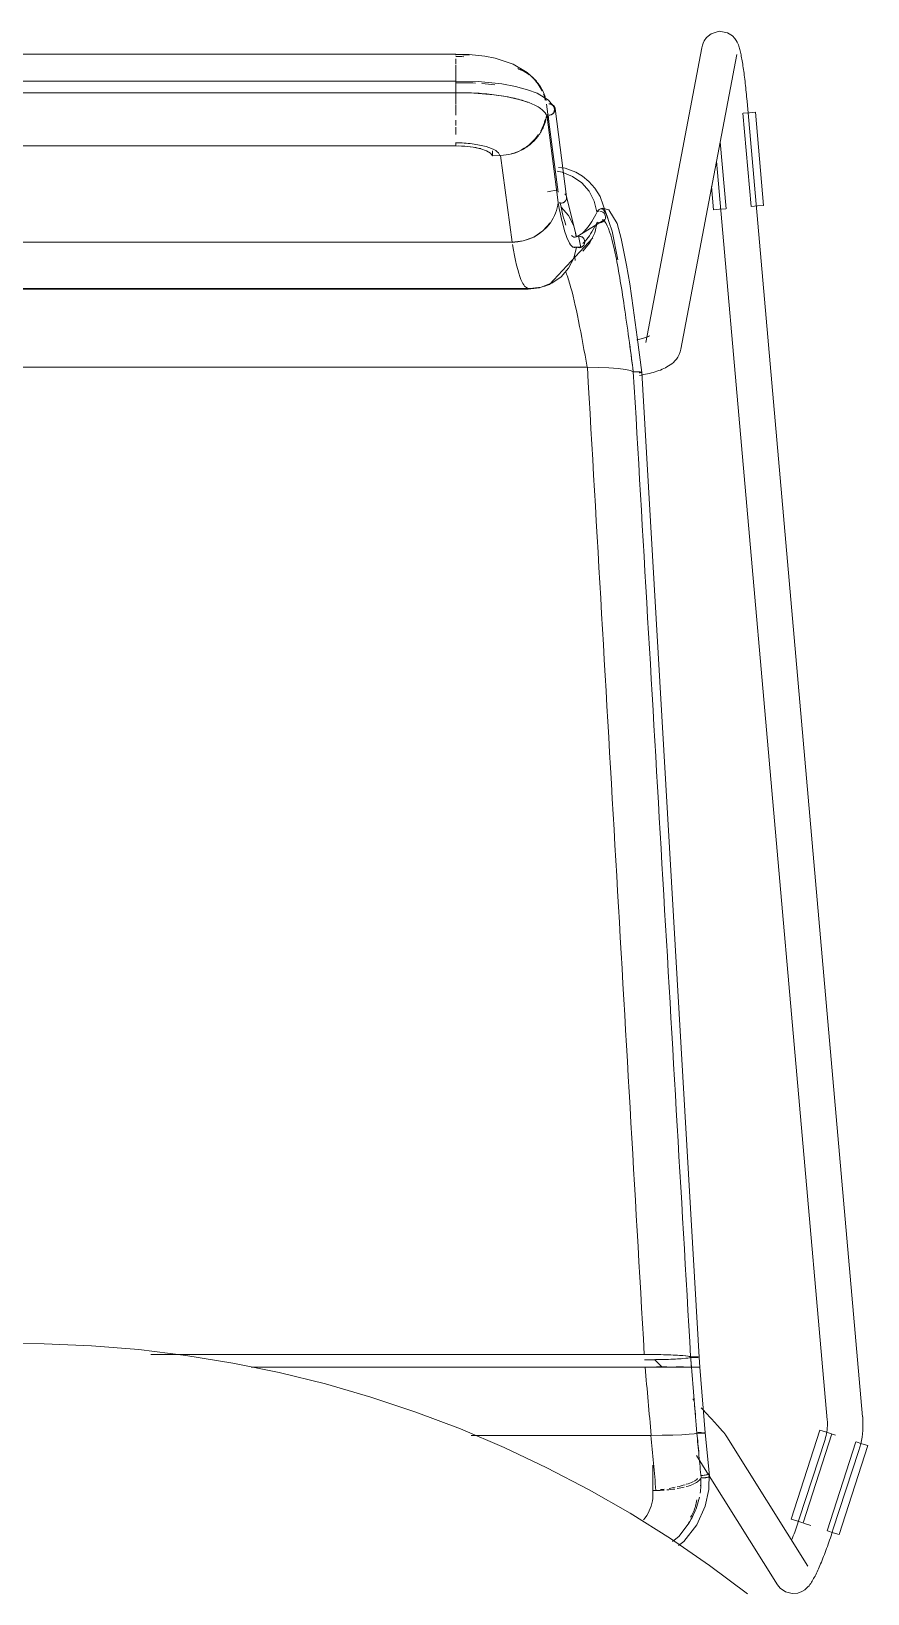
# Model space of a CAD drawing. Header units: millimetres. Extents: x 155927 to 326028, y -36033 to 97293.
# Drawn here: x 228063 to 228345, y 21417 to 21944 of the extents above; entities that cross this region are included whole.
import ezdxf

# ---------------------------------------------------------------- set-up
doc = ezdxf.new("R2010")
doc.units = ezdxf.units.MM
doc.header["$MEASUREMENT"] = 0
doc.layers.add('I-FURN', color=8, linetype='CONTINUOUS', lineweight=9)

msp = doc.modelspace()

# ---------------------------------------------------------------- linework, layer by layer
at = {"layer": 'I-FURN'}
for p, q in [((228289.03, 21939.54), (228288.82, 21938.92)), ((228289.41, 21940.35), (228289.03, 21939.54)), ((228290.15, 21941.43), (228289.41, 21940.35)), ((228291.73, 21942.75), (228290.15, 21941.43)), ((228291.73, 21942.75), (228294.48, 21943.58)), ((228294.48, 21943.58), (228297.24, 21943.1)), ((228297.24, 21943.1), (228298.9, 21942.06)), ((228298.9, 21942.06), (228299.75, 21941.15)), ((228299.75, 21941.15), (228300.23, 21940.45)), ((228300.23, 21940.45), (228300.53, 21939.89)), ((228300.53, 21939.89), (228300.75, 21939.41)), ((228205.69, 21935.81), (227910.84, 21935.81)), ((228205.69, 21935.64), (228205.69, 21935.81)), ((228210.21, 21935.72), (228205.69, 21935.81)), ((228205.69, 21935.79), (228205.69, 21935.5)), ((228205.69, 21934.31), (228205.69, 21932.56)), ((228215.42, 21935.21), (228210.21, 21935.72)), ((228218.91, 21934.55), (228215.42, 21935.21)), ((228225.06, 21932.53), (228218.91, 21934.55)), ((228288.6, 21937.99), (228269.78, 21838.7)), ((228281.57, 21836.47), (228300.39, 21935.76)), ((228288.68, 21938.41), (228288.6, 21937.99)), ((228288.82, 21938.92), (228288.68, 21938.41)), ((228300.75, 21939.41), (228300.92, 21938.98)), ((228300.92, 21938.98), (228301.06, 21938.58)), ((228301.06, 21938.58), (228301.19, 21938.19)), ((228301.19, 21938.19), (228301.3, 21937.79)), ((228301.3, 21937.79), (228301.41, 21937.39)), ((228301.41, 21937.39), (228301.51, 21936.97)), ((228301.51, 21936.97), (228301.61, 21936.55)), ((228301.61, 21936.55), (228301.71, 21936.1)), ((228301.71, 21936.1), (228301.81, 21935.64)), ((228301.81, 21935.64), (228301.9, 21935.17)), ((228301.9, 21935.17), (228302, 21934.67)), ((228302, 21934.67), (228302.09, 21934.16)), ((228205.69, 21932.29), (228205.69, 21929.71)), ((228205.69, 21926.52), (228205.69, 21929.55)), ((228205.69, 21929.54), (228205.69, 21926.52)), ((228229.78, 21929.66), (228225.06, 21932.53)), ((228231.76, 21927.83), (228229.78, 21929.66)), ((228302.09, 21934.16), (228302.19, 21933.62)), ((228302.19, 21933.62), (228302.28, 21933.07)), ((228302.28, 21933.07), (228302.37, 21932.5)), ((228302.37, 21932.5), (228302.46, 21931.92)), ((228302.46, 21931.92), (228302.55, 21931.31)), ((228302.55, 21931.31), (228302.65, 21930.7)), ((228302.65, 21930.7), (228302.73, 21930.06)), ((228302.73, 21930.06), (228302.82, 21929.41)), ((228302.82, 21929.41), (228302.91, 21928.75)), ((228205.69, 21926.77), (227910.84, 21926.77)), ((228205.69, 21926.77), (228205.69, 21922.92)), ((228213.25, 21926.62), (228205.69, 21926.77)), ((228205.69, 21926.7), (228205.69, 21926.77)), ((228205.69, 21926.5), (228205.69, 21926.7)), ((228205.69, 21926.2), (228205.69, 21926.5)), ((228205.69, 21925.81), (228205.69, 21926.2)), ((228205.69, 21925.35), (228205.69, 21925.81)), ((228205.69, 21924.86), (228205.69, 21925.35)), ((228205.69, 21924.36), (228205.69, 21924.86)), ((228205.69, 21923.89), (228205.69, 21924.36)), ((228205.69, 21923.47), (228205.69, 21923.89)), ((228221.14, 21925.82), (228213.25, 21926.62)), ((228225.85, 21924.95), (228221.14, 21925.82)), ((228229.89, 21923.87), (228225.85, 21924.95)), ((228233.06, 21922.68), (228229.89, 21923.87)), ((228233.43, 21925.76), (228231.76, 21927.83)), ((228234.76, 21923.49), (228233.43, 21925.76)), ((228302.91, 21928.75), (228303, 21928.07)), ((228303, 21928.07), (228303.08, 21927.39)), ((228303.08, 21927.39), (228303.17, 21926.69)), ((228303.17, 21926.69), (228303.25, 21925.98)), ((228303.25, 21925.98), (228303.33, 21925.26)), ((228303.33, 21925.26), (228303.41, 21924.53)), ((228303.41, 21924.53), (228303.49, 21923.8)), ((228303.49, 21923.8), (228303.57, 21923.06)), ((227910.84, 21922.81), (228205.69, 21922.81)), ((228205.69, 21923.14), (228205.69, 21923.47)), ((228205.69, 21922.92), (228205.69, 21923.14)), ((228205.69, 21919.02), (228205.69, 21922.83)), ((228205.69, 21922.83), (228205.69, 21919.02)), ((228211.91, 21922.73), (228205.69, 21922.81)), ((228205.69, 21918.83), (228205.69, 21915.27)), ((228218.48, 21922.19), (228211.91, 21922.73)), ((228222.49, 21921.6), (228218.48, 21922.19)), ((228226.92, 21920.63), (228222.49, 21921.6)), ((228230.36, 21919.54), (228226.92, 21920.63)), ((228236.89, 21920.38), (228233.06, 21922.68)), ((228236.3, 21919.06), (228240.15, 21889.36)), ((228238.78, 21918), (228236.89, 21920.38)), ((228303.57, 21923.06), (228303.64, 21922.32)), ((228303.64, 21922.32), (228303.71, 21921.57)), ((228303.71, 21921.57), (228303.78, 21920.82)), ((228303.78, 21920.82), (228303.85, 21920.07)), ((228303.85, 21920.07), (228303.86, 21919.91)), ((228342.81, 21476.59), (228303.86, 21919.91)), ((228205.69, 21913.64), (228205.69, 21911.8)), ((228240.17, 21885.81), (228236.32, 21915.52)), ((228237.07, 21913.09), (228236.76, 21915.53)), ((228239.14, 21917.5), (228243, 21887.72)), ((228302.45, 21915.93), (228305.21, 21884.52)), ((228302.57, 21915.94), (228304.64, 21916.12)), ((228304.64, 21916.12), (228306.68, 21916.3)), ((228306.68, 21916.3), (228309.44, 21884.89)), ((228205.69, 21911.28), (228205.69, 21908.82)), ((228205.69, 21904.96), (227910.84, 21904.96)), ((227910.84, 21904.91), (228205.69, 21904.91)), ((228205.69, 21904.91), (228208.73, 21904.8)), ((228208.73, 21904.8), (228211.58, 21904.48)), ((228211.58, 21904.48), (228214.07, 21903.97)), ((228214.07, 21903.97), (228216.05, 21903.3)), ((228216.05, 21903.3), (228217.4, 21902.51)), ((228218.04, 21901.65), (228218.04, 21903.31)), ((228296.76, 21883.78), (228294.78, 21906.26)), ((228217.4, 21902.51), (228218.04, 21901.65)), ((228218.04, 21901.65), (228220.76, 21901.72)), ((228220.76, 21901.72), (228224.62, 21872.44)), ((228242.53, 21897.39), (228240.27, 21897.69)), ((228293.58, 21899.82), (228330.86, 21475.54)), ((228241.54, 21896.06), (228239.8, 21896.43)), ((228239.8, 21896.42), (228241.54, 21896.05)), ((228245.06, 21894.66), (228241.54, 21896.06)), ((228246.13, 21896.1), (228242.53, 21897.39)), ((228248.14, 21892.48), (228245.06, 21894.66)), ((228248.4, 21894.76), (228246.13, 21896.1)), ((228250.62, 21889.66), (228248.14, 21892.48)), ((228250.57, 21892.98), (228248.4, 21894.76)), ((228252.57, 21890.74), (228250.57, 21892.98)), ((228240.02, 21890.14), (228236.53, 21889.45)), ((228242.76, 21888.4), (228242.46, 21888.78)), ((228242.75, 21886.58), (228242.94, 21887.02)), ((228242.94, 21887.96), (228242.76, 21888.4)), ((228243.01, 21887.49), (228242.94, 21887.96)), ((228242.94, 21887.02), (228243.01, 21887.49)), ((228242.98, 21887.8), (228245.95, 21876.18)), ((228252.36, 21886.34), (228250.62, 21889.66)), ((228254.38, 21887.91), (228252.57, 21890.74)), ((228258.37, 21876.2), (228254.38, 21887.91)), ((228291.83, 21891.3), (228292.53, 21883.41)), ((228240.64, 21885.66), (228241.13, 21885.62)), ((228241.13, 21885.62), (228241.62, 21885.7)), ((228243.66, 21881.45), (228241.15, 21884.32)), ((228241.62, 21885.7), (228242.08, 21885.89)), ((228242.08, 21885.89), (228242.46, 21886.19)), ((228242.46, 21886.19), (228242.75, 21886.58)), ((228253.26, 21882.71), (228252.36, 21886.34)), ((228253.74, 21882.87), (228253.26, 21882.71)), ((228253.27, 21882.71), (228253.74, 21882.87)), ((228255.09, 21883.92), (228254.17, 21883.63)), ((228254.73, 21882.84), (228254.23, 21882.92)), ((228254.23, 21882.91), (228254.73, 21882.84)), ((228254.73, 21882.84), (228255.18, 21882.64)), ((228255.18, 21882.64), (228254.73, 21882.84)), ((228257.27, 21883.39), (228255.09, 21883.92)), ((228255.18, 21882.64), (228255.57, 21882.34)), ((228255.57, 21882.34), (228255.18, 21882.64)), ((228255.57, 21882.34), (228255.87, 21881.94)), ((228255.87, 21881.94), (228255.57, 21882.34)), ((228255.87, 21881.94), (228256.06, 21881.49)), ((228256.07, 21881.49), (228255.87, 21881.94)), ((228260.04, 21878.76), (228257.27, 21883.39)), ((228294.57, 21883.58), (228292.53, 21883.41)), ((228296.64, 21883.77), (228294.57, 21883.58)), ((228307.4, 21884.71), (228305.33, 21884.53)), ((228309.44, 21884.89), (228307.4, 21884.71)), ((228235.05, 21876.31), (228237.54, 21879.05)), ((228245.41, 21878.05), (228243.66, 21881.45)), ((228246.31, 21874.34), (228245.41, 21878.05)), ((228255.94, 21880.15), (228246.55, 21874.44)), ((228253.32, 21879.22), (228252.52, 21875.61)), ((228252.53, 21875.61), (228253.32, 21879.22)), ((228253.79, 21879.07), (228253.32, 21879.22)), ((228253.32, 21879.22), (228253.79, 21879.07)), ((228254.29, 21879.04), (228253.79, 21879.07)), ((228253.79, 21879.07), (228254.29, 21879.04)), ((228254.78, 21879.13), (228254.29, 21879.04)), ((228254.29, 21879.04), (228254.78, 21879.13)), ((228255.23, 21879.34), (228254.78, 21879.13)), ((228254.78, 21879.13), (228255.23, 21879.34)), ((228255.61, 21879.66), (228255.23, 21879.34)), ((228255.23, 21879.34), (228255.61, 21879.65)), ((228255.9, 21880.06), (228255.61, 21879.66)), ((228255.61, 21879.65), (228255.9, 21880.06)), ((228256.08, 21880.52), (228255.9, 21880.06)), ((228255.9, 21880.06), (228256.08, 21880.52)), ((228256.06, 21881.49), (228256.14, 21881)), ((228256.14, 21881), (228256.07, 21881.49)), ((228256.14, 21881), (228256.08, 21880.52)), ((228256.08, 21880.52), (228256.14, 21881)), ((228261.45, 21873.76), (228260.04, 21878.76)), ((228224.62, 21872.44), (227891.91, 21872.44)), ((227891.91, 21872.44), (228224.62, 21872.44)), ((228224.62, 21872.44), (228228.39, 21872.91)), ((228228.39, 21872.91), (228231.94, 21874.23)), ((228231.94, 21874.23), (228235.05, 21876.31)), ((228251.83, 21873.95), (228237.23, 21858.26)), ((228245.95, 21876.18), (228246.27, 21874.32)), ((228246.31, 21874.33), (228246.78, 21874.5)), ((228246.78, 21874.5), (228246.31, 21874.34)), ((228246.78, 21874.5), (228247.27, 21874.54)), ((228247.27, 21874.54), (228246.78, 21874.5)), ((228247.82, 21870.73), (228246.99, 21874.62)), ((228247.27, 21874.54), (228247.76, 21874.45)), ((228247.77, 21874.46), (228247.27, 21874.54)), ((228247.76, 21874.45), (228248.21, 21874.25)), ((228248.22, 21874.25), (228247.77, 21874.46)), ((228248.21, 21874.25), (228248.6, 21873.94)), ((228248.6, 21871.23), (228248.21, 21870.92)), ((228248.6, 21873.94), (228248.22, 21874.25)), ((228248.22, 21870.91), (228248.6, 21871.23)), ((228250.88, 21872.28), (228248.49, 21869.45)), ((228248.49, 21869.45), (228250.89, 21872.28)), ((228248.6, 21873.94), (228248.89, 21873.54)), ((228248.89, 21873.54), (228248.6, 21873.94)), ((228248.89, 21871.63), (228248.6, 21871.23)), ((228248.6, 21871.23), (228248.89, 21871.63)), ((228248.89, 21873.54), (228249.08, 21873.07)), ((228249.08, 21873.07), (228248.89, 21873.54)), ((228249.08, 21872.09), (228248.89, 21871.63)), ((228248.89, 21871.63), (228249.08, 21872.09)), ((228249.08, 21873.07), (228249.14, 21872.58)), ((228249.15, 21872.58), (228249.08, 21873.07)), ((228249.14, 21872.58), (228249.08, 21872.09)), ((228249.08, 21872.09), (228249.15, 21872.58)), ((228252.52, 21875.61), (228250.88, 21872.28)), ((228250.89, 21872.28), (228252.53, 21875.61)), ((228260.27, 21866.53), (228258.37, 21876.2)), ((228263.25, 21864.74), (228261.45, 21873.76)), ((228245.41, 21867.12), (228243.66, 21863.73)), ((228243.66, 21863.72), (228245.41, 21867.12)), ((228248.12, 21870.86), (228245.24, 21870.81)), ((228245.41, 21867.12), (228246.31, 21870.83)), ((228246.78, 21870.67), (228246.31, 21870.83)), ((228246.31, 21870.83), (228246.78, 21870.67)), ((228247.27, 21870.63), (228246.78, 21870.67)), ((228246.78, 21870.67), (228247.27, 21870.63)), ((228247.76, 21870.71), (228247.27, 21870.63)), ((228247.27, 21870.63), (228247.77, 21870.71)), ((228248.21, 21870.92), (228247.76, 21870.71)), ((228247.77, 21870.71), (228248.22, 21870.91)), ((228241.15, 21860.85), (228238.01, 21858.68)), ((228238.02, 21858.68), (228241.15, 21860.85)), ((228243.66, 21863.73), (228241.15, 21860.85)), ((228241.15, 21860.85), (228243.66, 21863.72)), ((228264.29, 21858.42), (228263.25, 21864.74)), ((228230.66, 21856.84), (227885.87, 21856.84)), ((227885.87, 21856.84), (228230.66, 21856.84)), ((227886.41, 21856.69), (228191.21, 21856.69)), ((228191.21, 21856.69), (228230.12, 21856.69)), ((228233.87, 21857.13), (228230.12, 21856.69)), ((228234.44, 21857.32), (228230.66, 21856.84)), ((228230.66, 21856.84), (228234.45, 21857.31)), ((228238.33, 21858.86), (228233.87, 21857.13)), ((228238.01, 21858.68), (228234.44, 21857.32)), ((228234.45, 21857.31), (228238.02, 21858.68)), ((228237.23, 21858.26), (228235.31, 21857.55)), ((228265.47, 21850.41), (228264.29, 21858.42)), ((228266.82, 21840.48), (228265.47, 21850.41)), ((228267.23, 21839.73), (228266.74, 21839.63)), ((228268.38, 21828.62), (228266.82, 21840.48)), ((228267.7, 21839.83), (228267.23, 21839.73)), ((228268.15, 21839.93), (228267.7, 21839.83)), ((228268.57, 21840.04), (228268.15, 21839.93)), ((228268.96, 21840.14), (228268.57, 21840.04)), ((228269.33, 21840.25), (228268.96, 21840.14)), ((228269.66, 21840.36), (228269.33, 21840.25)), ((228269.97, 21840.47), (228269.66, 21840.36)), ((228270.24, 21840.57), (228269.97, 21840.47)), ((228270.47, 21840.66), (228270.24, 21840.57)), ((228270.66, 21840.75), (228270.47, 21840.66)), ((228270.82, 21840.83), (228270.66, 21840.75)), ((228270.9, 21840.87), (228270.82, 21840.83)), ((228270.98, 21840.91), (228270.9, 21840.87)), ((228271, 21840.93), (228270.98, 21840.91)), ((228280.95, 21834.58), (228280.51, 21833.79)), ((228281.31, 21835.48), (228280.95, 21834.58)), ((228281.57, 21836.47), (228281.31, 21835.48)), ((228249.96, 21830.34), (227866.56, 21830.34)), ((227866.56, 21830.34), (228249.96, 21830.34)), ((228253.73, 21830.28), (228249.96, 21830.34)), ((228250.04, 21830.34), (228253.73, 21830.28)), ((228257.27, 21830.13), (228253.73, 21830.28)), ((228253.79, 21830.28), (228257.27, 21830.13)), ((228260.37, 21829.89), (228257.27, 21830.13)), ((228257.31, 21830.12), (228260.37, 21829.89)), ((228262.86, 21829.58), (228260.37, 21829.89)), ((228260.4, 21829.89), (228262.86, 21829.58)), ((228264.61, 21829.21), (228262.86, 21829.58)), ((228262.87, 21829.57), (228264.61, 21829.21)), ((228264.61, 21829.21), (228265.51, 21828.81)), ((228265.51, 21828.81), (228264.61, 21829.21)), ((228273.47, 21828.98), (228272.86, 21828.78)), ((228274.06, 21829.19), (228273.47, 21828.98)), ((228274.64, 21829.4), (228274.06, 21829.19)), ((228275.21, 21829.64), (228274.64, 21829.4)), ((228275.77, 21829.89), (228275.21, 21829.64)), ((228276.32, 21830.16), (228275.77, 21829.89)), ((228276.86, 21830.45), (228276.32, 21830.16)), ((228277.4, 21830.78), (228276.86, 21830.45)), ((228277.93, 21831.14), (228277.4, 21830.78)), ((228278.47, 21831.54), (228277.93, 21831.14)), ((228279, 21831.99), (228278.47, 21831.54)), ((228279.52, 21832.51), (228279, 21831.99)), ((228280.03, 21833.11), (228279.52, 21832.51)), ((228280.51, 21833.79), (228280.03, 21833.11)), ((228265.98, 21828.83), (228265.51, 21828.81)), ((228265.51, 21828.81), (228265.99, 21828.83)), ((228266.48, 21828.83), (228265.98, 21828.83)), ((228265.99, 21828.83), (228266.48, 21828.83)), ((228266.97, 21828.82), (228266.48, 21828.83)), ((228266.48, 21828.83), (228266.98, 21828.82)), ((228267.43, 21828.8), (228266.97, 21828.82)), ((228266.98, 21828.82), (228267.43, 21828.8)), ((228267.81, 21828.77), (228267.43, 21828.8)), ((228267.43, 21828.8), (228267.82, 21828.77)), ((228267.46, 21828.44), (228267.84, 21828.47)), ((228267.84, 21828.47), (228267.46, 21828.44)), ((228268.28, 21827.71), (228267.57, 21827.6)), ((228268.11, 21828.72), (228267.81, 21828.77)), ((228267.82, 21828.77), (228268.12, 21828.72)), ((228267.84, 21828.47), (228268.13, 21828.52)), ((228268.14, 21828.52), (228267.84, 21828.47)), ((228268.97, 21827.84), (228268.28, 21827.71)), ((228268.32, 21828.57), (228268.38, 21828.62)), ((228268.38, 21828.62), (228268.32, 21828.57)), ((228268.38, 21828.62), (228287.67, 21496.71)), ((228269.65, 21827.97), (228268.97, 21827.84)), ((228270.32, 21828.12), (228269.65, 21827.97)), ((228270.97, 21828.27), (228270.32, 21828.12)), ((228271.62, 21828.43), (228270.97, 21828.27)), ((228272.25, 21828.6), (228271.62, 21828.43)), ((228272.86, 21828.78), (228272.25, 21828.6)), ((228066.9, 21501.21), (228058.26, 21501.3)), ((228082.88, 21500.54), (228066.9, 21501.21)), ((228098.83, 21499.24), (228082.88, 21500.54)), ((228114.71, 21497.3), (228098.83, 21499.24)), ((228269.21, 21497.61), (228102.94, 21497.61)), ((228102.94, 21497.61), (228269.21, 21497.61)), ((228130.5, 21494.72), (228114.71, 21497.3)), ((228273, 21497.58), (228269.21, 21497.6)), ((228276.56, 21497.5), (228273, 21497.58)), ((228279.69, 21497.38), (228276.56, 21497.5)), ((228282.2, 21497.21), (228279.69, 21497.38)), ((228283.94, 21497.02), (228282.2, 21497.21)), ((228146.18, 21491.52), (228130.5, 21494.72)), ((228269.48, 21493.29), (228136.65, 21493.29)), ((228136.65, 21493.29), (228269.48, 21493.29)), ((228269.32, 21495.82), (228273.01, 21495.84)), ((228273.27, 21493.29), (228269.48, 21493.29)), ((228269.48, 21493.29), (228273.27, 21493.29)), ((228275.28, 21493.29), (228272.7, 21495.96)), ((228273.01, 21495.84), (228276.56, 21495.92)), ((228273.27, 21493.41), (228276.83, 21493.41)), ((228276.83, 21493.41), (228273.27, 21493.41)), ((228276.83, 21493.3), (228273.27, 21493.29)), ((228273.27, 21493.29), (228276.83, 21493.3)), ((228276.56, 21495.92), (228279.68, 21496.05)), ((228279.96, 21493.3), (228276.83, 21493.3)), ((228276.83, 21493.3), (228279.97, 21493.3)), ((228279.68, 21496.05), (228282.17, 21496.21)), ((228279.95, 21493.4), (228282.45, 21493.39)), ((228282.45, 21493.39), (228279.95, 21493.4)), ((228282.47, 21493.32), (228279.97, 21493.3)), ((228279.97, 21493.3), (228282.47, 21493.32)), ((228282.17, 21496.21), (228283.92, 21496.4)), ((228282.45, 21493.39), (228284.2, 21493.37)), ((228284.2, 21493.37), (228282.45, 21493.39)), ((228284.21, 21493.33), (228282.47, 21493.32)), ((228282.47, 21493.32), (228284.22, 21493.33)), ((228283.92, 21496.4), (228284.83, 21496.61)), ((228284.83, 21496.81), (228283.94, 21497.02)), ((228285.1, 21493.34), (228284.21, 21493.33)), ((228284.22, 21493.33), (228285.1, 21493.34)), ((228285.3, 21496.82), (228284.83, 21496.81)), ((228284.83, 21496.61), (228285.29, 21496.6)), ((228285.1, 21493.36), (228285.57, 21493.36)), ((228285.57, 21493.36), (228285.1, 21493.36)), ((228285.57, 21493.34), (228285.1, 21493.34)), ((228285.1, 21493.34), (228285.58, 21493.34)), ((228285.29, 21496.6), (228285.79, 21496.6)), ((228285.8, 21496.82), (228285.3, 21496.82)), ((228285.57, 21493.36), (228286.06, 21493.36)), ((228286.07, 21493.36), (228285.57, 21493.36)), ((228286.07, 21493.34), (228285.57, 21493.34)), ((228285.58, 21493.34), (228286.07, 21493.34)), ((228285.79, 21496.6), (228286.28, 21496.6)), ((228286.29, 21496.82), (228285.8, 21496.82)), ((228286.06, 21493.36), (228286.55, 21493.36)), ((228286.56, 21493.36), (228286.07, 21493.36)), ((228286.56, 21493.34), (228286.07, 21493.34)), ((228286.07, 21493.34), (228286.56, 21493.34)), ((228286.28, 21496.6), (228286.73, 21496.62)), ((228286.74, 21496.81), (228286.29, 21496.82)), ((228286.55, 21493.36), (228287.01, 21493.36)), ((228287.01, 21493.36), (228286.56, 21493.36)), ((228287.01, 21493.35), (228286.56, 21493.34)), ((228286.56, 21493.34), (228287.01, 21493.35)), ((228286.73, 21496.62), (228287.12, 21496.63)), ((228287.12, 21496.79), (228286.74, 21496.81)), ((228287.01, 21493.36), (228287.39, 21493.36)), ((228287.39, 21493.36), (228287.01, 21493.36)), ((228287.39, 21493.35), (228287.01, 21493.35)), ((228287.01, 21493.35), (228287.4, 21493.35)), ((228287.41, 21496.76), (228287.12, 21496.79)), ((228287.12, 21496.63), (228287.41, 21496.66)), ((228287.39, 21493.36), (228287.68, 21493.36)), ((228287.69, 21493.36), (228287.39, 21493.36)), ((228287.69, 21493.35), (228287.39, 21493.35)), ((228287.4, 21493.35), (228287.69, 21493.35)), ((228287.6, 21496.74), (228287.41, 21496.76)), ((228287.41, 21496.66), (228287.6, 21496.68)), ((228287.67, 21496.71), (228287.6, 21496.74)), ((228287.6, 21496.68), (228287.67, 21496.71)), ((228287.94, 21493.35), (228287.67, 21496.71)), ((228287.68, 21493.36), (228287.87, 21493.35)), ((228287.88, 21493.35), (228287.69, 21493.36)), ((228287.87, 21493.35), (228287.69, 21493.35)), ((228287.69, 21493.35), (228287.88, 21493.35)), ((228287.87, 21493.35), (228287.94, 21493.35)), ((228287.94, 21493.35), (228287.87, 21493.35)), ((228287.88, 21493.35), (228287.94, 21493.35)), ((228287.94, 21493.35), (228287.88, 21493.35)), ((228287.94, 21493.35), (228289.77, 21471.15)), ((228161.71, 21487.69), (228146.18, 21491.52)), ((228177.08, 21483.25), (228161.71, 21487.69)), ((228192.26, 21478.19), (228177.08, 21483.25)), ((228286.04, 21482.11), (228285.56, 21482.61)), ((228207.22, 21472.53), (228192.26, 21478.19)), ((228288.85, 21479.14), (228288.4, 21479.62)), ((228289.3, 21478.66), (228288.85, 21479.14)), ((228289.74, 21478.19), (228289.3, 21478.66)), ((228290.17, 21477.73), (228289.74, 21478.19)), ((228290.6, 21477.28), (228290.17, 21477.73)), ((228291.01, 21476.83), (228290.6, 21477.28)), ((228291.41, 21476.4), (228291.01, 21476.83)), ((228291.8, 21475.97), (228291.41, 21476.4)), ((228342.82, 21476.54), (228342.81, 21476.59)), ((228342.89, 21475.4), (228342.82, 21476.54)), ((228221.95, 21466.28), (228207.22, 21472.53)), ((228284.29, 21470.69), (228286.03, 21470.86)), ((228286.03, 21470.87), (228284.31, 21470.69)), ((228286.92, 21471.06), (228286.03, 21470.87)), ((228286.03, 21470.86), (228286.92, 21471.06)), ((228286.92, 21471.06), (228287.39, 21471.05)), ((228287.39, 21471.05), (228286.92, 21471.06)), ((228287.41, 21471.25), (228286.93, 21471.24)), ((228286.93, 21471.24), (228287.4, 21471.25)), ((228287.39, 21471.05), (228287.89, 21471.05)), ((228287.88, 21471.05), (228287.39, 21471.05)), ((228287.4, 21471.25), (228287.9, 21471.25)), ((228287.9, 21471.25), (228287.41, 21471.25)), ((228288.38, 21471.05), (228287.88, 21471.05)), ((228287.89, 21471.05), (228288.38, 21471.05)), ((228288.39, 21471.25), (228287.9, 21471.25)), ((228287.9, 21471.25), (228288.39, 21471.25)), ((228288.38, 21471.05), (228288.83, 21471.06)), ((228288.83, 21471.06), (228288.38, 21471.05)), ((228288.85, 21471.24), (228288.39, 21471.25)), ((228288.39, 21471.25), (228288.84, 21471.24)), ((228288.83, 21471.06), (228289.22, 21471.08)), ((228289.21, 21471.08), (228288.83, 21471.06)), ((228289.51, 21471.1), (228289.21, 21471.08)), ((228289.22, 21471.22), (228289.52, 21471.2)), ((228289.22, 21471.08), (228289.51, 21471.1)), ((228289.52, 21471.2), (228289.23, 21471.22)), ((228289.51, 21471.1), (228289.7, 21471.12)), ((228289.71, 21471.18), (228289.52, 21471.2)), ((228289.52, 21471.2), (228289.7, 21471.18)), ((228289.7, 21471.18), (228289.77, 21471.15)), ((228289.77, 21471.15), (228289.7, 21471.12)), ((228289.7, 21471.12), (228289.77, 21471.15)), ((228289.77, 21471.15), (228289.71, 21471.18)), ((228289.77, 21471.15), (228291.19, 21456.66)), ((228292.18, 21475.56), (228291.8, 21475.97)), ((228292.55, 21475.15), (228292.18, 21475.56)), ((228292.91, 21474.76), (228292.55, 21475.15)), ((228293.25, 21474.39), (228292.91, 21474.76)), ((228293.58, 21474.02), (228293.25, 21474.39)), ((228293.9, 21473.67), (228293.58, 21474.02)), ((228294.2, 21473.33), (228293.9, 21473.67)), ((228294.49, 21473.01), (228294.2, 21473.33)), ((228294.76, 21472.7), (228294.49, 21473.01)), ((228295.02, 21472.41), (228294.76, 21472.7)), ((228295.26, 21472.13), (228295.02, 21472.41)), ((228295.49, 21471.86), (228295.26, 21472.13)), ((228295.7, 21471.61), (228295.49, 21471.86)), ((228295.9, 21471.37), (228295.7, 21471.61)), ((228296.09, 21471.14), (228295.9, 21471.37)), ((228296.27, 21470.92), (228296.09, 21471.14)), ((228296.45, 21470.69), (228296.27, 21470.92)), ((228328.37, 21472.12), (228318.68, 21442.11)), ((228328.37, 21472.12), (228330.32, 21471.49)), ((228330.32, 21471.49), (228332.3, 21470.85)), ((228330.62, 21470.92), (228330.48, 21470.28)), ((228330.73, 21471.58), (228330.62, 21470.92)), ((228330.82, 21472.23), (228330.73, 21471.58)), ((228330.88, 21472.89), (228330.82, 21472.23)), ((228330.86, 21475.54), (228330.91, 21474.88)), ((228330.92, 21473.55), (228330.88, 21472.89)), ((228330.91, 21474.88), (228330.92, 21474.21)), ((228330.92, 21474.21), (228330.92, 21473.55)), ((228342.59, 21469.71), (228342.74, 21470.84)), ((228342.74, 21470.84), (228342.85, 21471.98)), ((228342.85, 21471.98), (228342.91, 21473.12)), ((228342.92, 21474.26), (228342.89, 21475.4)), ((228342.91, 21473.12), (228342.92, 21474.26)), ((228210.87, 21470.32), (228271.42, 21470.32)), ((228271.42, 21470.32), (228210.87, 21470.32)), ((228236.41, 21459.44), (228221.95, 21466.28)), ((228271.42, 21470.32), (228275.18, 21470.35)), ((228275.18, 21470.35), (228271.54, 21470.32)), ((228278.72, 21470.42), (228275.28, 21470.35)), ((228275.28, 21470.35), (228278.72, 21470.42)), ((228278.72, 21470.42), (228281.81, 21470.54)), ((228281.82, 21470.54), (228278.78, 21470.42)), ((228281.81, 21470.54), (228284.29, 21470.69)), ((228284.3, 21470.69), (228281.86, 21470.54)), ((228296.62, 21470.47), (228296.45, 21470.69)), ((228296.81, 21470.21), (228296.62, 21470.47)), ((228297.02, 21469.88), (228296.81, 21470.21)), ((228324.33, 21426.3), (228297.02, 21469.88)), ((228330.12, 21468.98), (228321.4, 21442.16)), ((228322.73, 21440.81), (228332.41, 21470.81)), ((228330.31, 21469.63), (228330.12, 21469)), ((228330.12, 21469), (228330.12, 21468.98)), ((228330.48, 21470.28), (228330.31, 21469.63)), ((228340.48, 21468.21), (228330.8, 21438.2)), ((228332.51, 21470.78), (228333.68, 21470.41)), ((228344.53, 21466.9), (228334.84, 21436.9)), ((228340.6, 21468.17), (228342.57, 21467.53)), ((228341.53, 21465.27), (228341.86, 21466.36)), ((228341.86, 21466.36), (228342.15, 21467.47)), ((228342.15, 21467.47), (228342.39, 21468.59)), ((228342.39, 21468.59), (228342.59, 21469.71)), ((228342.57, 21467.53), (228344.53, 21466.9)), ((228286.85, 21463.51), (228290.89, 21457.07)), ((228332.81, 21438.45), (228341.53, 21465.27)), ((228250.59, 21452.03), (228236.41, 21459.44)), ((228272.13, 21450.53), (228272.13, 21460.28)), ((228290.98, 21452.09), (228291.07, 21457.55)), ((228291.12, 21456.69), (228314.16, 21419.93)), ((228264.46, 21444.06), (228250.59, 21452.03)), ((228273.12, 21451.77), (228272.07, 21451.77)), ((228289.77, 21446.44), (228290.98, 21452.09)), ((228284.29, 21440.84), (228286.2, 21444.53)), ((228286.87, 21440.13), (228289.77, 21446.44)), ((228278.01, 21435.54), (228264.46, 21444.06)), ((228280.8, 21436.27), (228284.29, 21440.84)), ((228282.53, 21434.6), (228286.87, 21440.13)), ((228320.64, 21441.48), (228318.68, 21442.11)), ((228320.37, 21439.09), (228320.6, 21439.77)), ((228320.6, 21439.77), (228320.84, 21440.45)), ((228322.61, 21440.85), (228320.64, 21441.48)), ((228320.84, 21440.45), (228321.07, 21441.14)), ((228321.07, 21441.14), (228321.29, 21441.83)), ((228321.29, 21441.83), (228321.4, 21442.16)), ((228322.82, 21440.78), (228325.3, 21439.98)), ((228291.2, 21426.48), (228278.01, 21435.54)), ((228278.72, 21434.53), (228280.8, 21436.27)), ((228280.78, 21433.2), (228282.53, 21434.6)), ((228318.96, 21435.18), (228319.19, 21435.81)), ((228319.19, 21435.81), (228319.43, 21436.44)), ((228319.43, 21436.44), (228319.67, 21437.09)), ((228319.67, 21437.09), (228319.9, 21437.75)), ((228319.9, 21437.75), (228320.14, 21438.41)), ((228320.14, 21438.41), (228320.37, 21439.09)), ((228332.89, 21437.53), (228330.91, 21438.16)), ((228331.17, 21433.62), (228331.42, 21434.34)), ((228331.42, 21434.34), (228331.68, 21435.06)), ((228331.68, 21435.06), (228331.93, 21435.79)), ((228331.93, 21435.79), (228332.18, 21436.52)), ((228332.18, 21436.52), (228332.42, 21437.26)), ((228332.42, 21437.26), (228332.67, 21438)), ((228332.67, 21438), (228332.81, 21438.45)), ((228334.84, 21436.9), (228332.89, 21437.53)), ((228329.14, 21428.26), (228329.39, 21428.89)), ((228329.39, 21428.89), (228329.64, 21429.53)), ((228329.64, 21429.53), (228329.9, 21430.18)), ((228329.9, 21430.18), (228330.15, 21430.85)), ((228330.15, 21430.85), (228330.41, 21431.53)), ((228330.41, 21431.53), (228330.66, 21432.22)), ((228330.66, 21432.22), (228330.92, 21432.91)), ((228330.92, 21432.91), (228331.17, 21433.62)), ((228304.01, 21416.91), (228291.2, 21426.48)), ((228326.98, 21423.37), (228327.21, 21423.85)), ((228327.21, 21423.85), (228327.44, 21424.34)), ((228327.44, 21424.34), (228327.68, 21424.85)), ((228327.68, 21424.85), (228327.92, 21425.37)), ((228327.92, 21425.37), (228328.16, 21425.92)), ((228328.16, 21425.92), (228328.4, 21426.48)), ((228328.4, 21426.48), (228328.64, 21427.06)), ((228328.64, 21427.06), (228328.89, 21427.65)), ((228328.89, 21427.65), (228329.14, 21428.26)), ((228315.05, 21418.81), (228314.16, 21419.93)), ((228315.05, 21418.81), (228316.78, 21417.58)), ((228322.36, 21417.69), (228323.28, 21418.26)), ((228323.28, 21418.26), (228323.91, 21418.78)), ((228323.91, 21418.78), (228324.37, 21419.24)), ((228324.37, 21419.24), (228324.74, 21419.67)), ((228324.74, 21419.67), (228325.05, 21420.07)), ((228325.05, 21420.07), (228325.33, 21420.46)), ((228325.33, 21420.46), (228325.58, 21420.85)), ((228325.58, 21420.85), (228325.83, 21421.24)), ((228325.83, 21421.24), (228326.06, 21421.64)), ((228326.06, 21421.64), (228326.29, 21422.05)), ((228326.29, 21422.05), (228326.52, 21422.47)), ((228326.52, 21422.47), (228326.75, 21422.91)), ((228326.75, 21422.91), (228326.98, 21423.37)), ((228316.78, 21417.58), (228319.01, 21417)), ((228319.01, 21417), (228320.98, 21417.17)), ((228320.98, 21417.17), (228322.36, 21417.69))]:
    msp.add_line(p, q, dxfattribs=at)
for centre, major_axis, ratio, start_param, end_param in [((228205.69, 21931.53), (-12.4, 0), 0.287441, 4.492176, 4.712389), ((228205.69, 21920.06), (0, -15.75), 0.000004, 0.290246, 0.472486), ((228241.05, 21887.49), (-1.96, 0), 0.955139, 1.359855, 3.903556), ((228224.49, 21887.51), (-15.78, 0), 0.955139, 2.545839, 2.787386), ((228224.49, 21887.51), (-15.78, 0), 0.955139, 2.787556, 3.029056), ((228224.49, 21887.51), (-15.78, 0), 0.955139, 1.579038, 2.545717)]:
    msp.add_ellipse(centre, major_axis=major_axis, ratio=ratio, start_param=start_param, end_param=end_param, dxfattribs=at)
for points in [[(228205.69, 21935.71), (228207.27, 21935.72), (228208.77, 21935.64), (228210.2, 21935.51)], [(228205.69, 21926.23), (228207.91, 21926.27), (228210.11, 21926.24), (228212.29, 21926.13)], [(228214.5, 21925.99), (228215.97, 21925.88), (228217.43, 21925.74), (228218.84, 21925.56)], [(228230.53, 21919.48), (228231.99, 21918.9), (228234.46, 21917.64), (228235.77, 21916.23), (228236.12, 21915.51)], [(228235.24, 21922.39), (228235.49, 21921.74), (228235.65, 21921.06), (228235.8, 21920.38)], [(228220.76, 21901.72), (228222.05, 21901.75), (228224.55, 21902.11), (228228.15, 21903.53), (228231.3, 21905.72), (228233.83, 21908.56), (228235.59, 21911.9), (228236.17, 21914.27), (228236.32, 21915.52)], [(228235.86, 21914), (228235.55, 21912.61), (228235.05, 21911.24), (228234.35, 21909.99)], [(228205.69, 21906.03), (228207.58, 21906), (228211.32, 21905.74), (228216.12, 21904.78), (228219.44, 21903.38), (228220.38, 21902.28), (228220.51, 21901.73)], [(228214.07, 21904.02), (228212.01, 21904.56), (228209.3, 21904.85), (228206.53, 21904.94)], [(228240.17, 21885.81), (228241.19, 21880.31), (228243.24, 21872.25), (228245.28, 21870.28), (228246.31, 21870.83)], [(228240.79, 21886.03), (228241.45, 21882.9), (228242.11, 21879.98), (228242.77, 21878.26)], [(228244.67, 21874.76), (228245.22, 21874.19), (228245.76, 21874.05), (228246.31, 21874.33)], [(228245.75, 21867.77), (228245.8, 21867.31), (228245.86, 21866.84), (228245.91, 21866.37)], [(228230.12, 21856.69), (228230.3, 21856.69), (228230.48, 21856.74), (228230.66, 21856.84)], [(228264.31, 21838.17), (228264.71, 21835.08), (228265.1, 21831.95), (228265.5, 21828.82)], [(228250.04, 21830.34), (228253.24, 21774.98), (228256.43, 21719.56), (228259.63, 21664.1)], [(228284.83, 21496.81), (228281.61, 21552.22), (228275.17, 21662.98), (228268.73, 21773.57), (228265.51, 21828.81)], [(228259.63, 21664.1), (228262.82, 21608.63), (228266.02, 21553.13), (228269.21, 21497.61)], [(228284.83, 21496.81), (228284.88, 21496.23), (228284.97, 21495.08), (228285.06, 21493.92), (228285.1, 21493.34)], [(228284.83, 21496.61), (228284.87, 21496.07), (228284.96, 21494.99), (228285.05, 21493.9), (228285.1, 21493.36)], [(228286.01, 21482.29), (228285.71, 21485.98), (228285.4, 21489.67), (228285.1, 21493.36)], [(228286.92, 21471.06), (228286.61, 21474.77), (228286.01, 21482.19), (228285.41, 21489.63), (228285.1, 21493.34)], [(228286.42, 21477.35), (228286.31, 21478.7), (228286.2, 21480.04), (228286.09, 21481.39)], [(228286.92, 21471.06), (228287.16, 21468.53), (228287.64, 21463.5), (228288.12, 21458.55), (228288.36, 21456.1)], [(228286.95, 21471.06), (228287.18, 21468.75), (228287.41, 21466.43), (228287.64, 21464.16)], [(228271.42, 21470.32), (228271.73, 21467.19), (228272.32, 21460.94), (228272.86, 21454.8), (228273.12, 21451.77)], [(228285.77, 21454.79), (228286.41, 21455.1), (228286.8, 21455.42), (228287.13, 21455.74)], [(228288.31, 21455.68), (228288.36, 21454.04), (228288.27, 21452.41), (228288.04, 21450.8)], [(228288.21, 21453.35), (228288.27, 21453.99), (228288.28, 21454.63), (228288.27, 21455.28)], [(228272.07, 21451.77), (228272.12, 21451.26), (228272.14, 21450.75), (228272.13, 21450.25)], [(228275.9, 21451.87), (228274.99, 21451.81), (228274.07, 21451.78), (228273.12, 21451.77)], [(228274.53, 21452), (228275.01, 21452.06), (228275.48, 21452.12), (228275.94, 21452.19)], [(228279.47, 21452.24), (228278.62, 21452.11), (228277.75, 21452), (228276.84, 21451.94)], [(228277.64, 21452.45), (228278.33, 21452.57), (228278.98, 21452.7), (228279.65, 21452.84)], [(228280.31, 21452.98), (228281.23, 21453.2), (228282.17, 21453.43), (228283.02, 21453.68)], [(228282.7, 21452.87), (228281.96, 21452.68), (228281.16, 21452.52), (228280.32, 21452.37)], [(228283.35, 21453.83), (228284.16, 21454.1), (228284.97, 21454.38), (228285.53, 21454.68)], [(228285.81, 21453.93), (228285.11, 21453.61), (228284.3, 21453.31), (228283.37, 21453.05)]]:
    msp.add_open_spline(points, degree=3, dxfattribs=at)
for points, knots in [([(228230.39, 21928.94), (228229.67, 21929.47), (228228.41, 21930.18), (228227.08, 21930.81), (228226.57, 21931.01)], [0.5455526, 0.5455526, 0.5455526, 0.5455526, 0.6666667, 0.739481, 0.739481, 0.739481, 0.739481]), ([(228236.09, 21920.26), (228235.93, 21921), (228235.37, 21922.88), (228233.82, 21925.71), (228232.15, 21927.54), (228231.19, 21928.31)], [0.0634811, 0.0634811, 0.0634811, 0.0634811, 0.1666667, 0.3333333, 0.5, 0.5, 0.5, 0.5]), ([(228205.69, 21922.83), (228208.04, 21922.88), (228212.69, 21922.81), (228219.53, 21922.17), (228225.64, 21921.08), (228228.86, 21920.07), (228230.35, 21919.54)], [0.0000052, 0.0000052, 0.0000052, 0.0000052, 0.1666667, 0.3333333, 0.5, 0.6602535, 0.6602535, 0.6602535, 0.6602535]), ([(228237.08, 21919.08), (228237.25, 21919.08), (228237.54, 21919.04), (228237.92, 21918.9), (228238.34, 21918.64), (228238.79, 21918.12), (228239.04, 21917.26), (228238.81, 21916.46), (228238.42, 21915.93), (228238.04, 21915.62), (228237.73, 21915.47), (228237.57, 21915.43)], [-0.875, -0.875, -0.875, -0.875, -0.8125, -0.765625, -0.71875, -0.625, -0.5, -0.375, -0.3125, -0.25, -0.1875, -0.1875, -0.1875, -0.1875]), ([(228237.18, 21915.34), (228237.32, 21915.34), (228237.54, 21915.37), (228237.83, 21915.45), (228238.1, 21915.56), (228238.42, 21915.76), (228238.74, 21916.06), (228238.97, 21916.43), (228239.11, 21916.79), (228239.15, 21917.1), (228239.16, 21917.38), (228239.12, 21917.64), (228239.05, 21917.89), (228238.94, 21918.13), (228238.75, 21918.44), (228238.42, 21918.74), (228238.02, 21918.96), (228237.67, 21919.06), (228237.41, 21919.09), (228237.25, 21919.11), (228237.18, 21919.11)], [0.1111111, 0.1111111, 0.1111111, 0.1111111, 0.1666667, 0.1944444, 0.2222222, 0.2777778, 0.3333333, 0.3888889, 0.4444444, 0.4791667, 0.5138889, 0.5486111, 0.5833333, 0.6180556, 0.6527778, 0.7222222, 0.7916667, 0.8263889, 0.8611111, 0.8888889, 0.8888889, 0.8888889, 0.8888889]), ([(228233.49, 21908.64), (228232.05, 21906.58), (228229.11, 21904.08), (228225.54, 21902.51), (228224.29, 21902.27)], [-0.6666667, -0.6666667, -0.6666667, -0.6666667, -0.3333333, -0.1666667, -0.1666667, -0.1666667, -0.1666667]), ([(228246.99, 21874.62), (228247.92, 21875.09), (228250.01, 21876.88), (228252.11, 21880.31), (228253.27, 21882.71)], [0.0974617, 0.0974617, 0.0974617, 0.0974617, 0.5, 1, 1, 1, 1]), ([(228253.26, 21882.71), (228254.29, 21884.26), (228255.55, 21884.04), (228256.8, 21881.13), (228257.04, 21880.5)], [0, 0, 0, 0, 0.25, 0.3070827, 0.3070827, 0.3070827, 0.3070827]), ([(228248.44, 21872.09), (228248.89, 21872.48), (228250.52, 21874.16), (228252.15, 21876.81), (228253.32, 21879.22)], [0.3036932, 0.3036932, 0.3036932, 0.3036932, 0.5, 1, 1, 1, 1]), ([(228255.15, 21880.1), (228255.55, 21879.91), (228256.97, 21878.31), (228259.41, 21870.01), (228262.46, 21851.57), (228264.5, 21836.36), (228265.51, 21828.81)], [0.1500589, 0.1500589, 0.1500589, 0.1500589, 0.25, 0.5, 0.75, 1, 1, 1, 1]), ([(228224.74, 21871.74), (228225.71, 21866.37), (228227.5, 21858.77), (228229.29, 21857.11), (228230.12, 21856.91)], [0.0206591, 0.0206591, 0.0206591, 0.0206591, 0.5, 0.9107153, 0.9107153, 0.9107153, 0.9107153]), ([(228242.66, 21862.61), (228243.15, 21861.46), (228244.61, 21857.22), (228247.04, 21846.51), (228248.99, 21835.73), (228249.96, 21830.34)], [0.375, 0.375, 0.375, 0.375, 0.5, 0.75, 1, 1, 1, 1]), ([(228269.21, 21497.61), (228270.49, 21497.61), (228273.04, 21497.59), (228276.64, 21497.51), (228279.81, 21497.38), (228283.17, 21497.16), (228284.56, 21496.95), (228284.83, 21496.81)], [-1, -1, -1, -1, -0.833333, -0.666667, -0.5, -0.333333, 0, 0, 0, 0]), ([(228284.83, 21496.61), (228284.54, 21496.47), (228283.14, 21496.26), (228279.79, 21496.04), (228276.64, 21495.92), (228273.08, 21495.84), (228270.57, 21495.82), (228269.32, 21495.82)], [-1, -1, -1, -1, -0.6666667, -0.5, -0.3333333, -0.1666667, -0.003964, -0.003964, -0.003964, -0.003964]), ([(228269.48, 21493.29), (228269.82, 21489.46), (228270.51, 21481.79), (228271.2, 21474.14), (228271.54, 21470.32)], [0.0000001, 0.0000001, 0.0000001, 0.0000001, 0.5, 1, 1, 1, 1]), ([(228284.83, 21496.81), (228285.06, 21496.82), (228285.55, 21496.82), (228286.18, 21496.82), (228286.64, 21496.81), (228287.06, 21496.79), (228287.51, 21496.76), (228287.67, 21496.73), (228287.67, 21496.71)], [-1, -1, -1, -1, -0.90625, -0.8125, -0.765625, -0.71875, -0.625, -0.501507, -0.501507, -0.501507, -0.501507]), ([(228287.67, 21496.71), (228287.67, 21496.69), (228287.53, 21496.66), (228287.14, 21496.63), (228286.75, 21496.61), (228286.29, 21496.6), (228285.79, 21496.6), (228285.29, 21496.6), (228284.98, 21496.61), (228284.83, 21496.61)], [-0.5, -0.5, -0.5, -0.5, -0.375, -0.3125, -0.25, -0.1875, -0.125, -0.0625, 0, 0, 0, 0]), ([(228288.36, 21456.1), (228288.21, 21455.71), (228287.65, 21454.97), (228286.52, 21454.27), (228285.84, 21453.95)], [0, 0, 0, 0, 0.1666667, 0.3309695, 0.3309695, 0.3309695, 0.3309695]), ([(228288.25, 21456.84), (228288.48, 21456.83), (228288.96, 21456.83), (228289.72, 21456.92), (228290.38, 21457.07), (228290.82, 21457.25), (228290.97, 21457.36), (228291.01, 21457.41)], [-1, -1, -1, -1, -0.90625, -0.8125, -0.71875, -0.625, -0.5625, -0.5625, -0.5625, -0.5625]), ([(228291.14, 21456.51), (228291.13, 21456.49), (228291.08, 21456.44), (228290.97, 21456.36), (228290.78, 21456.27), (228290.46, 21456.16), (228290.07, 21456.09), (228289.71, 21456.06), (228289.34, 21456.04), (228288.89, 21456.04), (228288.53, 21456.08), (228288.36, 21456.1)], [0.5555556, 0.5555556, 0.5555556, 0.5555556, 0.5833333, 0.6180556, 0.6527778, 0.7222222, 0.7916667, 0.8263889, 0.8611111, 0.9305556, 1, 1, 1, 1]), ([(228272.07, 21451.77), (228272.29, 21449.38), (228271.66, 21445.78), (228269.73, 21442.78), (228268.96, 21441.88)], [0, 0, 0, 0, 0.3333333, 0.5, 0.5, 0.5, 0.5]), ([(228287.78, 21449.53), (228287.34, 21447.41), (228286.33, 21444.33), (228284.69, 21441.57), (228284.11, 21440.7)], [0.1763318, 0.1763318, 0.1763318, 0.1763318, 0.3333333, 0.408557, 0.408557, 0.408557, 0.408557]), ([(228284.83, 21442.76), (228285.16, 21443.35), (228286.19, 21445.2), (228286.68, 21447.18), (228286.91, 21448.55)], [0.6175454, 0.6175454, 0.6175454, 0.6175454, 0.6666667, 0.7702374, 0.7702374, 0.7702374, 0.7702374])]:
    msp.add_open_spline(points, degree=3, knots=knots, dxfattribs=at)

doc.saveas('drawing.dxf')
